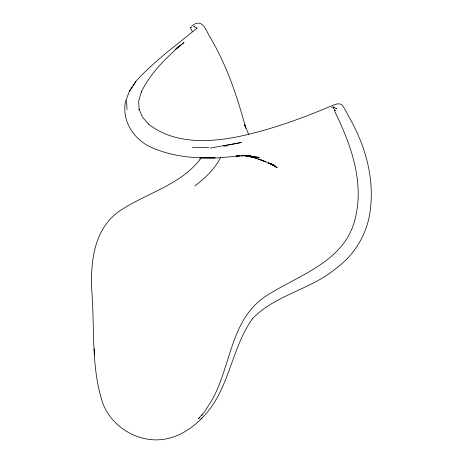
<?xml version="1.0" encoding="UTF-8"?>
<svg xmlns="http://www.w3.org/2000/svg" width="463" height="463" viewBox="0 0 463 463"><rect width="100%" height="100%" fill="white"/><g stroke="black" fill="none" stroke-linecap="round" stroke-linejoin="round"><path stroke-width="0.69" d="M125.641 100.506L125.502 101.553C121.867 119.639 132.152 136.805 147.749 145.683C168.555 155.985 192.209 158.635 215.168 157.842L199.831 157.733L217.396 157.929L245.292 155.527L241.738 155.69M129.715 90.343L126.231 99.724M220.556 157.478C214.82 169.122 205.057 178.133 194.917 185.958M336.236 108.782L336.317 108.186M135.786 81.534L129.31 91.477L136.533 80.585C154.596 60.873 176.397 45.142 196.949 28.22L196.92 27.821M199.767 159.81L201.33 157.53M199.79 159.776C178.99 186.074 144.56 193.528 118.071 212.083C93.046 230.638 90.279 264.107 91.917 292.743C94.678 329.708 90.985 368.212 102.989 403.846C111.751 426.157 135.59 441.222 159.469 439.781C175.853 438.704 190.773 429.757 201.914 418.06M201.451 415.762L202.898 414.287M200.954 419.044C229.405 392.12 230.499 349.293 252.572 318.509L252.312 318.868C275.254 294.636 311.009 289.688 336.19 268.233C355.868 253.99 368.496 231.425 370.579 207.25C373.919 176.721 365.133 145.949 350.364 119.379C347.389 114.564 345.381 108.955 341.7 104.65C337.712 102.288 333.227 105.506 329.442 106.756C300.811 118.841 271.411 129.351 241.026 136.07C210.393 142.575 174.337 144.624 148.397 123.986M199.57 417.626L198.384 418.778L204.704 411.566L211.122 401.456C231.164 367.437 229.7 321.108 264.848 296.783C296.789 275.682 342.238 263.187 354.23 222.171C365.284 184.222 351.434 145.434 334.737 111.438M178.151 47.255C163.809 60.288 149.711 74.41 141.256 92.096L141.377 91.79L138.651 101.154L139.16 109.829L139.033 109.245L142.482 117.127L148.536 124.101M176.698 48.476L184.025 42.509L176.889 48.048M175.072 49.547L179.58 45.941M191.607 26.16C201.573 17.964 205.121 28.017 209.247 35.848C226.575 64.398 237.224 96.235 245.778 128.349M331.699 107.329L333.852 106.872M193.615 26.443L194.645 26.391M210.052 148.119L241.385 142.506L223.629 145.943L226.222 146.071M239.608 155.788L236.055 155.956L240.274 155.799M241.686 155.736L250.882 155.348L241.698 155.614M241.339 155.713L251.166 156.17L247.607 155.828M192.388 147.309L208.639 147.535M242.629 155.342L245.477 155.62M241.929 155.36L259.239 157.414L241.836 155.342M194.02 26.675L196.364 27.705L196.879 28.897M246.247 155.759L247.636 156.054M246.304 155.84L256.774 158.109L246.814 155.776L256.664 158.549L265.855 161.807L258.499 158.925L274.142 165.326L268.268 162.849L275.52 166.281L270.705 163.717L277.059 167.623L270.49 163.578M191.173 27.722L190.496 27.329M335.09 110.807L334.413 110.42M191.242 27.467L190.565 27.08M335.154 110.559L334.483 110.171M270.641 163.682L277.059 167.623M271.422 164.081L272.481 164.816M334.957 110.645L333.071 107.167L335.119 107.734L336.213 108.764M192.226 31.362L190.825 28.353M248.718 134.507L244.487 124.194L245.309 126.891M94.192 348.761L94.521 354.918M126.578 100.153L126.995 109.546"/></g></svg>
